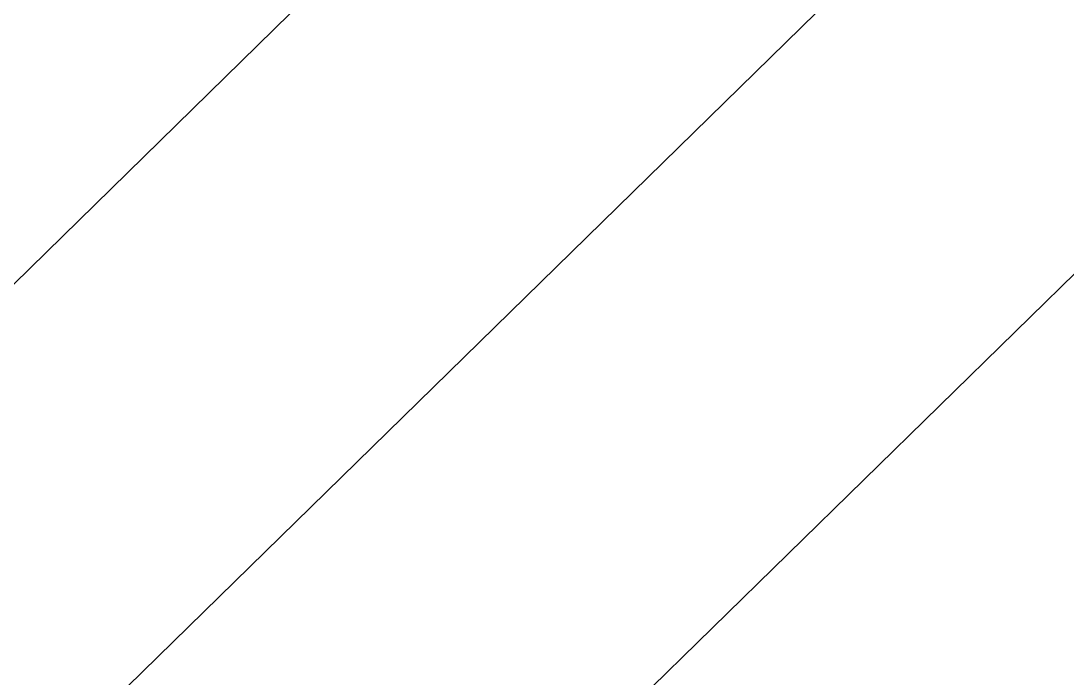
# Model space of a CAD drawing. Extents: x 7084 to 11035, y 13750 to 16729.
# Drawn here: x 8693.134 to 8694.12, y 15507.99 to 15508.61 of the extents above; entities that cross this region are included whole.
import ezdxf

# ---------------------------------------------------------------- set-up
doc = ezdxf.new("R2010")
doc.units = 0
doc.layers.add('Default', color=7, linetype='Continuous')

msp = doc.modelspace()

# ---------------------------------------------------------------- linework, layer by layer
at = {"layer": 'Default'}
for points in [[(8493.36999, 15212.87426), (8536.21242, 15235.28712), (8542.63828, 15234.90308), (8600.69962, 15355.17294), (8618.17316, 15357.86118), (8667.93999, 15428.3643), (8680.93314, 15422.09174), (8751.20067, 15403.76985), (8826.57439, 15450.87838), (8749.36259, 15544.43519), (8705.8166, 15501.7917), (8692.82345, 15508.06426), (8736.36943, 15550.70774), (8755.31247, 15589.33139), (8848.62528, 15655.68725), (9006.22037, 15693.0124), (9019.85205, 15714.93803), (9060.74709, 15686.67833), (9259.81449, 15680.4574), (9371.78983, 15641.05867), (9485.83894, 15597.51268), (9540.8525, 15612.12977), (9853.96891, 15527.11138)], [(9853.86819, 15525.67313), (9539.88441, 15610.92703), (9486.28146, 15596.68474), (9371.91643, 15640.35136), (9259.63091, 15679.85922), (9060.01207, 15686.09739), (9020.16562, 15713.63248), (9006.88347, 15692.26904), (8848.85183, 15654.84051), (8755.28053, 15588.30083), (8736.82322, 15550.66753), (8693.15661, 15507.90592), (8705.8166, 15501.7942), (8749.48321, 15544.55581), (8826.9089, 15450.73985), (8751.32639, 15403.50082), (8680.86421, 15421.87347), (8668.20422, 15427.98519), (8618.29953, 15357.28677), (8601.27403, 15354.66746), (8543.05185, 15234.06444), (8536.79076, 15234.43864), (8495.04686, 15212.60047)], [(8751.45211, 15403.23179), (8827.24341, 15450.60132), (8749.60384, 15544.67644), (8705.8166, 15501.7967), (8693.48976, 15507.74759), (8737.277, 15550.62732), (8755.24859, 15587.27027), (8849.07838, 15653.99376), (9007.54657, 15691.52569), (9020.47919, 15712.32693), (9059.27705, 15685.51644), (9259.44732, 15679.26105), (9372.04302, 15639.64404), (9486.72398, 15595.85681), (9538.91633, 15609.72429), (9853.76746, 15524.23489)]]:
    msp.add_lwpolyline(points, dxfattribs=at)

doc.saveas('drawing.dxf')
